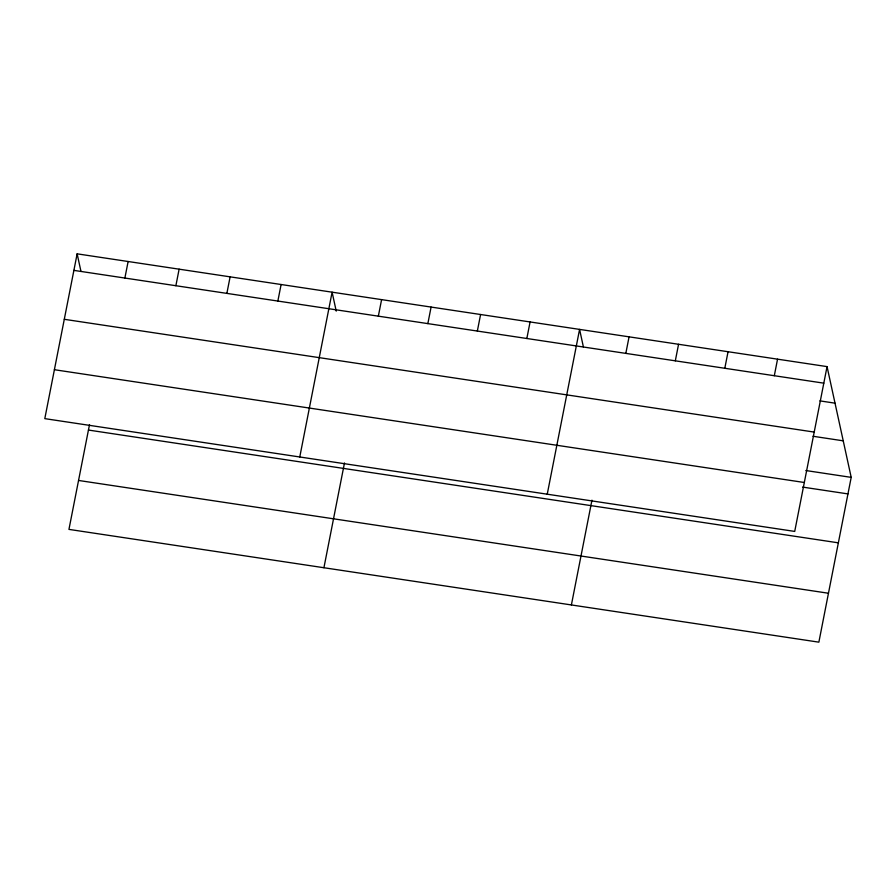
<?xml version="1.0" encoding="UTF-8"?>
<svg xmlns="http://www.w3.org/2000/svg" width="896" height="896" viewBox="0 0 896 896"><rect width="100%" height="100%" fill="white"/><g stroke="black" fill="none" stroke-linecap="round" stroke-linejoin="round"><path stroke-width="1.34" d="M77.134 253.837L44.8 418.634L794.718 531.418L827.053 366.61L77.134 253.837L80.976 271.432M89.51 424.614L68.947 529.39L818.866 642.163L851.2 477.366L827.053 366.61M124.88 278.051L128.128 261.509M175.874 285.723L179.122 269.17M226.867 293.384L230.115 276.842M277.861 301.056L281.109 284.514M299.768 456.982L332.102 292.186L336.235 311.125M323.926 567.728L344.478 462.963M378.347 316.165L381.595 299.622M427.851 323.613L431.088 307.07M477.344 331.061L480.592 314.507M526.837 338.498L530.085 321.955M547.243 494.2L579.578 329.392L583.408 346.998M571.39 604.946L591.954 500.181M625.822 353.382L629.07 336.84M675.315 360.83L678.563 344.288M724.808 368.278L728.056 351.725M774.312 375.715L777.549 359.173M73.886 270.379L823.805 383.163M819.896 400.882L835.016 403.166M64.288 319.301L814.206 432.085M812.986 436.262L843.226 440.821M805.829 470.534L851.2 477.366M54.398 369.712L804.317 482.496M802.581 487.088L847.952 493.909M88.446 430.058L838.354 542.83M78.557 480.458L828.464 593.242"/></g></svg>
